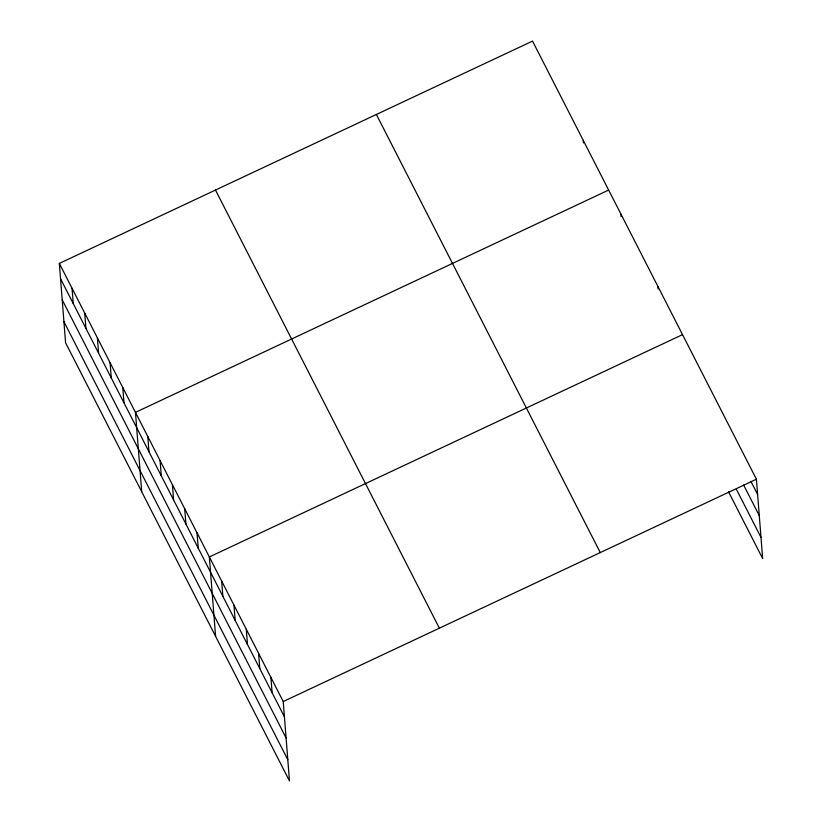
<?xml version="1.0" encoding="UTF-8"?>
<svg xmlns="http://www.w3.org/2000/svg" width="822" height="822" viewBox="0 0 822 822"><rect width="100%" height="100%" fill="white"/><g stroke="black" fill="none" stroke-linecap="round" stroke-linejoin="round"><path stroke-width="1.23" d="M59.338 263.42L283.23 701.536L289.467 780.9L65.585 342.784L59.338 263.42L532.533 41.1L756.415 479.216L762.662 558.58L728.518 491.772M608.65 190.057L135.466 412.377L141.713 491.741M682.527 334.636L209.343 556.956L215.59 636.32M283.23 701.536L756.415 479.216M750.897 481.353L757.617 494.495M743.612 484.98L759.281 515.641M736.368 489.244L760.997 537.434M376.373 114.464L600.266 552.579M215.487 190.057L439.38 628.172M60.54 278.699L284.433 716.815M62.205 299.845L286.097 737.961M63.921 321.638L287.813 759.754M657.908 286.446L658.103 288.995M620.959 214.152L621.165 216.7M583.271 140.408L583.476 142.956M270.911 677.441L272.113 692.72M258.601 653.346L259.803 668.625M246.281 629.251L247.484 644.53M233.972 605.146L235.174 620.435M221.663 581.051L222.865 596.34M197.033 532.862L198.236 548.14M184.714 508.767L185.916 524.046M172.404 484.672L173.606 499.951M160.085 460.577L161.297 475.856M147.775 436.472L148.977 451.761M122.776 387.552L123.978 402.831M110.086 362.728L111.289 378.007M97.397 337.904L98.599 353.183M84.717 313.069L85.92 328.358M72.028 288.245L73.23 303.524"/></g></svg>
